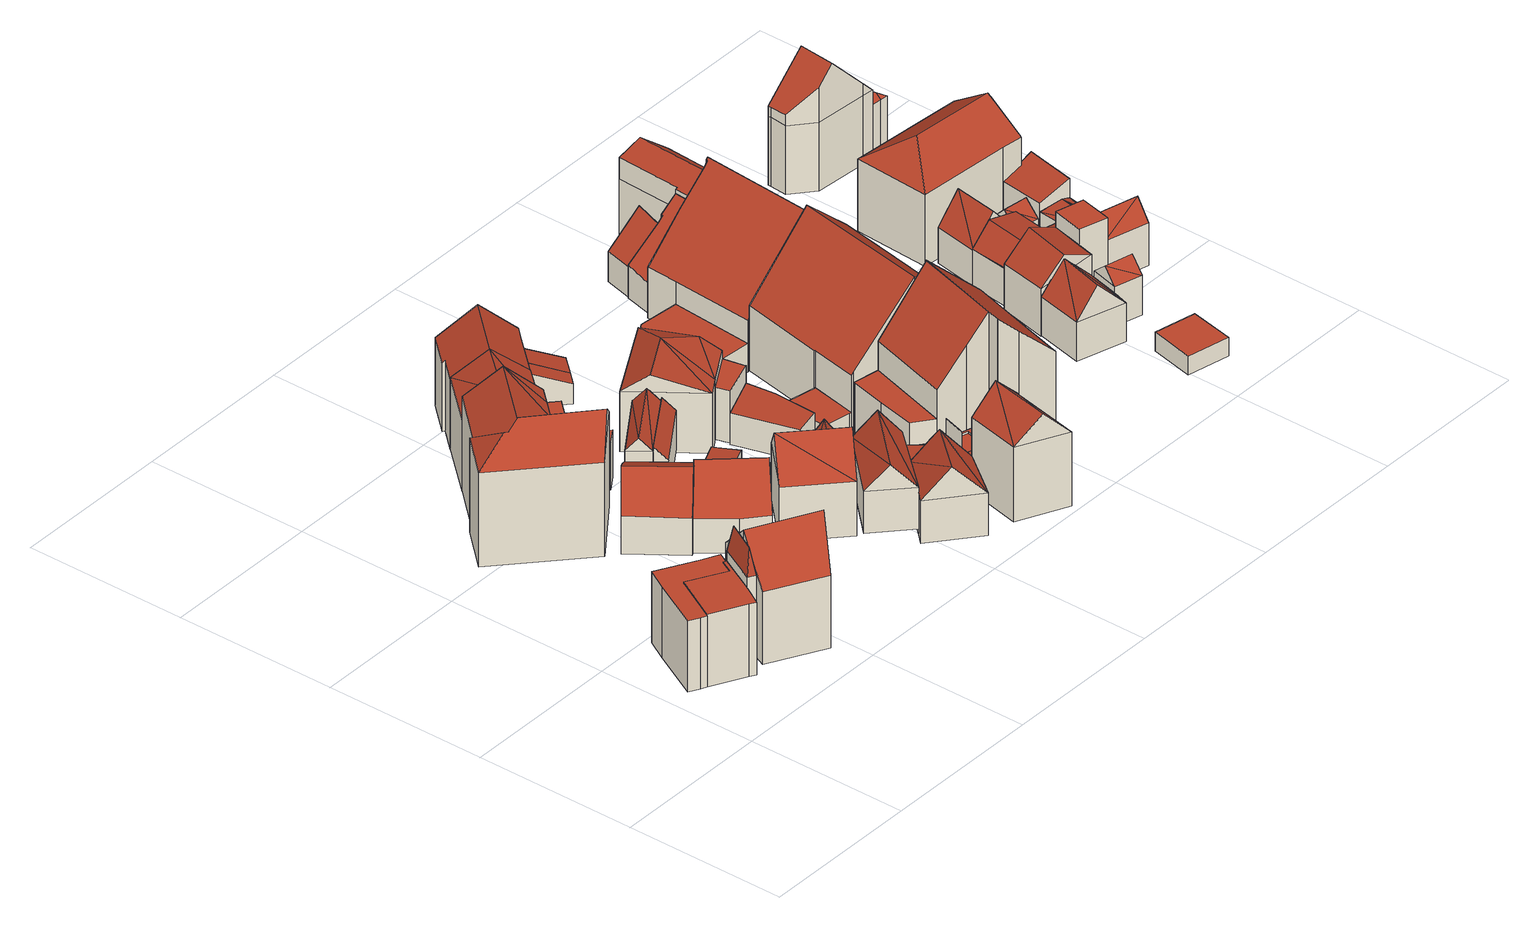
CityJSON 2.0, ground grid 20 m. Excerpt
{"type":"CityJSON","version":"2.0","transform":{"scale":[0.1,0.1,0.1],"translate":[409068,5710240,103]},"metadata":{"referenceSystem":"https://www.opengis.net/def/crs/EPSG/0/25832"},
"CityObjects":{
"building1":{"type":"Building","attributes":{"Gemeindeschluessel":"05978036","Geometrietyp2DReferenz":"3000","function":"31001_1100"},"children":["building1-1","building1-2"]},
"building1-1":{"type":"BuildingPart","attributes":{"roofType":"9999","measuredHeight":9},"parents":["building1"],"geometry":[{"type":"MultiSurface","lod":"2","boundaries":[[[0,1,2,3,4,5,6,7,8,9,10]],[[10,9,11,12]],[[9,8,13,11]],[[8,7,14,13]],[[7,6,15,14]],[[6,5,16,15]],[[1,0,17,18]],[[0,10,12,17]],[[19,16,5,4]],[[20,19,4,3]],[[21,20,3,2]],[[18,21,2,1]],[[12,11,13,14,15,16,19,20,21,18,17]]],"semantics":{"surfaces":[{"type":"RoofSurface"},{"type":"WallSurface"},{"type":"GroundSurface"}],"values":[0,1,1,1,1,1,1,1,1,1,1,1,2]}}]},
"building1-2":{"type":"BuildingPart","attributes":{"roofType":"9999","measuredHeight":9.13},"parents":["building1"],"geometry":[{"type":"MultiSurface","lod":"2","boundaries":[[[22,23,24,25,26,27,28,29]],[[29,28,30,31]],[[28,27,1,18,30]],[[2,1,27,26]],[[3,2,26,25]],[[4,3,25,24]],[[5,4,24,23]],[[23,22,32,16,5]],[[22,29,31,32]],[[2,21,18,1]],[[3,20,21,2]],[[4,19,20,3]],[[5,16,19,4]],[[31,30,18,21,20,19,16,32]]],"semantics":{"surfaces":[{"type":"RoofSurface"},{"type":"WallSurface"},{"type":"GroundSurface"}],"values":[0,1,1,1,1,1,1,1,1,1,1,1,1,2]}}]},
"building2":{"type":"Building","attributes":{"Gemeindeschluessel":"05978036","Geometrietyp2DReferenz":"3000","function":"31001_1000"},"children":["building2-1","building2-2"]},
"building2-1":{"type":"BuildingPart","attributes":{"roofType":"3100","measuredHeight":14.03},"parents":["building2"],"geometry":[{"type":"MultiSurface","lod":"2","boundaries":[[[33,34,35,36]],[[34,37,38,35]],[[37,39,40,38]],[[39,41,42,40]],[[41,43,44,42]],[[43,45,46,44]],[[45,47,48,46]],[[47,49,50,48]],[[49,51,52,50]],[[51,53,54,55,52]],[[56,57,58,59,60]],[[57,33,36,58]],[[61,53,51,49,47]],[[47,45,43,41,39,37,34,33,57,56,61]],[[36,35,38,40,42,44,46,48,50,52,55,62,59,58]],[[63,54,53,61]],[[62,55,54,63]],[[56,60,63,61]],[[62,63,60,59]]],"semantics":{"surfaces":[{"type":"WallSurface"},{"type":"RoofSurface"},{"type":"GroundSurface"},{"type":"ClosureSurface"}],"values":[0,0,0,0,0,0,0,0,0,0,0,0,1,1,2,0,3,0,3]}}]},
"building2-2":{"type":"BuildingPart","attributes":{"roofType":"5000","measuredHeight":13.64},"parents":["building2"],"geometry":[{"type":"MultiSurface","lod":"2","boundaries":[[[64,60,59,65]],[[54,66,67,55]],[[66,64,65,67]],[[68,69,54,63,60]],[[68,60,64]],[[69,68,64,66]],[[69,66,54]],[[65,59,62,55,67]],[[55,62,63,54]],[[62,59,60,63]]],"semantics":{"surfaces":[{"type":"WallSurface"},{"type":"RoofSurface"},{"type":"GroundSurface"},{"type":"ClosureSurface"}],"values":[0,0,0,1,1,1,1,2,3,3]}}]},
"building3":{"type":"Building","attributes":{"Gemeindeschluessel":"05978036","Geometrietyp2DReferenz":"3000","function":"31001_1000","roofType":"5000","measuredHeight":15.5},"geometry":[{"type":"MultiSurface","lod":"2","boundaries":[[[70,71,72,73]],[[71,74,75,72]],[[74,76,77,75]],[[76,78,79,77]],[[78,80,81,79]],[[80,82,83,81]],[[82,84,85,83]],[[84,86,87,85]],[[86,70,73,87]],[[88,89,90,82,80]],[[78,76,91]],[[80,78,91]],[[91,88,80]],[[91,74,71,92,89,88]],[[93,92,71,70]],[[93,70,86]],[[90,89,92,93,86,84]],[[82,90,84]],[[74,91,76]],[[73,72,75,77,79,81,83,85,87]]],"semantics":{"surfaces":[{"type":"WallSurface"},{"type":"RoofSurface"},{"type":"GroundSurface"}],"values":[0,0,0,0,0,0,0,0,0,1,1,1,1,1,1,1,1,0,0,2]}}]},
"building4":{"type":"Building","attributes":{"Gemeindeschluessel":"05978036","Geometrietyp2DReferenz":"3000","function":"31001_1100","roofType":"3100","measuredHeight":8.6},"geometry":[{"type":"MultiSurface","lod":"2","boundaries":[[[94,95,96,97]],[[95,98,99,96]],[[98,100,101,99]],[[100,102,103,101]],[[102,104,105,103]],[[104,106,107,105]],[[106,108,109,107]],[[108,110,111,109]],[[110,112,111]],[[112,113,114,111]],[[113,115,116,114]],[[115,117,118,116]],[[117,94,97,118]],[[113,112,110,108,106,104,102]],[[102,100,98,95,94,117,115,113]],[[97,96,99,101,103,105,107,109,111,114,116,118]]],"semantics":{"surfaces":[{"type":"WallSurface"},{"type":"RoofSurface"},{"type":"GroundSurface"}],"values":[0,0,0,0,0,0,0,0,0,0,0,0,0,1,1,2]}}]},
"building5":{"type":"Building","attributes":{"Gemeindeschluessel":"05978036","Geometrietyp2DReferenz":"3000","function":"31001_1000","roofType":"3100","measuredHeight":9.07},"geometry":[{"type":"MultiSurface","lod":"2","boundaries":[[[119,120,121,122]],[[120,123,124,121]],[[123,125,126,124]],[[125,127,128,126]],[[127,129,130,128]],[[129,131,132,130]],[[131,133,134,132]],[[133,135,136,134]],[[135,137,138,136]],[[137,139,140,138]],[[139,119,122,140]],[[135,133,131,129,127,125,123,120]],[[120,119,139,137,135]],[[122,121,124,126,128,130,132,134,136,138,140]]],"semantics":{"surfaces":[{"type":"WallSurface"},{"type":"RoofSurface"},{"type":"GroundSurface"}],"values":[0,0,0,0,0,0,0,0,0,0,0,1,1,2]}}]},
"building6":{"type":"Building","attributes":{"Gemeindeschluessel":"05978036","Geometrietyp2DReferenz":"3000","function":"31001_9998","roofType":"2100","measuredHeight":4.38},"geometry":[{"type":"MultiSurface","lod":"2","boundaries":[[[141,142,79,143]],[[142,144,77,79]],[[144,145,146,77]],[[145,141,143,146]],[[145,144,142,141]],[[143,79,77,146]]],"semantics":{"surfaces":[{"type":"WallSurface"},{"type":"RoofSurface"},{"type":"GroundSurface"}],"values":[0,0,0,0,1,2]}}]},
"building7":{"type":"Building","attributes":{"Gemeindeschluessel":"05978036","Geometrietyp2DReferenz":"3000","function":"31001_1000"},"children":["building7-1","building7-2"]},
"building7-1":{"type":"BuildingPart","attributes":{"roofType":"2100","measuredHeight":4.63},"parents":["building7"],"geometry":[{"type":"MultiSurface","lod":"2","boundaries":[[[147,148,149,150]],[[148,151,152,149]],[[151,153,154,152]],[[155,147,150,156]],[[155,153,151,148,147]],[[150,149,152,154,156]],[[155,156,154,153]]],"semantics":{"surfaces":[{"type":"WallSurface"},{"type":"RoofSurface"},{"type":"GroundSurface"},{"type":"ClosureSurface"}],"values":[0,0,0,0,1,2,3]}}]},
"building7-2":{"type":"BuildingPart","attributes":{"roofType":"3100","measuredHeight":12.23},"parents":["building7"],"geometry":[{"type":"MultiSurface","lod":"2","boundaries":[[[157,158,159,160]],[[158,161,156,159]],[[161,155,156]],[[162,163,164,154,153]],[[163,157,160,164]],[[165,166,157]],[[157,163,165]],[[162,161,158,166]],[[166,165,162]],[[157,166,158]],[[162,165,163]],[[160,159,156,154,164]],[[153,155,161,162]],[[153,154,156,155]]],"semantics":{"surfaces":[{"type":"WallSurface"},{"type":"RoofSurface"},{"type":"GroundSurface"},{"type":"ClosureSurface"}],"values":[0,0,0,0,0,1,1,1,1,0,0,2,0,3]}}]},
"building8":{"type":"Building","attributes":{"Gemeindeschluessel":"05978036","Geometrietyp2DReferenz":"3000","function":"31001_9998","roofType":"9999","measuredHeight":6},"geometry":[{"type":"MultiSurface","lod":"2","boundaries":[[[167,168,169,170,171]],[[171,170,146,143]],[[170,169,172,146]],[[169,168,173,172]],[[168,167,174,173]],[[167,171,143,174]],[[143,146,172,173,174]]],"semantics":{"surfaces":[{"type":"RoofSurface"},{"type":"WallSurface"},{"type":"GroundSurface"}],"values":[0,1,1,1,1,1,2]}}]},
"building9":{"type":"Building","attributes":{"Gemeindeschluessel":"05978036","Geometrietyp2DReferenz":"3000","function":"31001_1310","roofType":"2100","measuredHeight":2.6},"geometry":[{"type":"MultiSurface","lod":"2","boundaries":[[[175,176,177,178]],[[176,179,180,177]],[[179,181,182,180]],[[181,175,178,182]],[[181,179,176,175]],[[178,177,180,182]]],"semantics":{"surfaces":[{"type":"WallSurface"},{"type":"RoofSurface"},{"type":"GroundSurface"}],"values":[0,0,0,0,1,2]}}]},
"building10":{"type":"Building","attributes":{"Gemeindeschluessel":"05978036","Geometrietyp2DReferenz":"3000","function":"31001_1000","roofType":"3100","measuredHeight":11},"geometry":[{"type":"MultiSurface","lod":"2","boundaries":[[[183,184,185,186]],[[184,187,188,185]],[[187,189,190,188]],[[189,191,192,190]],[[191,193,194,192]],[[193,183,186,194]],[[193,195,187,184,183]],[[195,193,196]],[[196,189,195]],[[189,196,191]],[[187,195,189]],[[196,193,191]],[[186,185,188,190,192,194]]],"semantics":{"surfaces":[{"type":"WallSurface"},{"type":"RoofSurface"},{"type":"GroundSurface"}],"values":[0,0,0,0,0,0,1,1,1,1,0,0,2]}}]},
"building11":{"type":"Building","attributes":{"Gemeindeschluessel":"05978036","Geometrietyp2DReferenz":"3000","function":"31001_1100"},"children":["building11-1","building11-2"]},
"building11-1":{"type":"BuildingPart","attributes":{"roofType":"2100","measuredHeight":6.63},"parents":["building11"],"geometry":[{"type":"MultiSurface","lod":"2","boundaries":[[[197,198,199,97,96]],[[200,201,202,203,204]],[[201,197,96,202]],[[201,200,198,197]],[[96,97,203,202]],[[200,204,199,198]],[[204,203,97,199]]],"semantics":{"surfaces":[{"type":"WallSurface"},{"type":"RoofSurface"},{"type":"GroundSurface"},{"type":"ClosureSurface"}],"values":[0,0,0,1,2,0,3]}}]},
"building11-2":{"type":"BuildingPart","attributes":{"roofType":"3100","measuredHeight":7.65},"parents":["building11"],"geometry":[{"type":"MultiSurface","lod":"2","boundaries":[[[205,206,207,118]],[[206,204,203,207]],[[199,205,118,97]],[[204,206,208]],[[205,199,209]],[[206,209,208]],[[209,206,205]],[[208,199,204]],[[199,208,209]],[[118,207,203,97]],[[97,203,204,199]]],"semantics":{"surfaces":[{"type":"WallSurface"},{"type":"RoofSurface"},{"type":"GroundSurface"},{"type":"ClosureSurface"}],"values":[0,0,0,0,0,1,1,1,1,2,3]}}]},
"building12":{"type":"Building","attributes":{"Gemeindeschluessel":"05978036","Geometrietyp2DReferenz":"3000","function":"31001_1310","roofType":"2100","measuredHeight":2.41},"geometry":[{"type":"MultiSurface","lod":"2","boundaries":[[[210,211,212,213]],[[211,214,215,212]],[[214,216,217,215]],[[216,210,213,217]],[[216,214,211,210]],[[213,212,215,217]]],"semantics":{"surfaces":[{"type":"WallSurface"},{"type":"RoofSurface"},{"type":"GroundSurface"}],"values":[0,0,0,0,1,2]}}]},
"building13":{"type":"Building","attributes":{"Gemeindeschluessel":"05978036","Geometrietyp2DReferenz":"3000","function":"31001_1000","roofType":"3100","measuredHeight":12.31},"geometry":[{"type":"MultiSurface","lod":"2","boundaries":[[[218,219,220,221]],[[219,166,222,220]],[[166,223,224,222]],[[223,225,226,224]],[[225,227,228,226]],[[227,229,230,228]],[[229,231,232,230]],[[231,233,234,232]],[[233,235,236,234]],[[235,218,221,236]],[[231,229,227,225,223,166]],[[166,219,218,235,233,231]],[[221,220,222,224,226,228,230,232,234,236]]],"semantics":{"surfaces":[{"type":"WallSurface"},{"type":"RoofSurface"},{"type":"GroundSurface"}],"values":[0,0,0,0,0,0,0,0,0,0,1,1,2]}}]},
"building14":{"type":"Building","attributes":{"Gemeindeschluessel":"05978036","Geometrietyp2DReferenz":"3000","function":"31001_1000","roofType":"1000","measuredHeight":2.92},"geometry":[{"type":"MultiSurface","lod":"2","boundaries":[[[237,238,239,240]],[[238,241,242,239]],[[241,243,244,242]],[[243,237,240,244]],[[243,241,238,237]],[[240,239,242,244]]],"semantics":{"surfaces":[{"type":"WallSurface"},{"type":"RoofSurface"},{"type":"GroundSurface"}],"values":[0,0,0,0,1,2]}}]},
"building15":{"type":"Building","attributes":{"Gemeindeschluessel":"05978036","Geometrietyp2DReferenz":"3000","function":"31001_1000","roofType":"3100","measuredHeight":8.43},"geometry":[{"type":"MultiSurface","lod":"2","boundaries":[[[245,246,247,248]],[[246,249,250,247]],[[249,251,252,250]],[[251,245,248,252]],[[249,246,253]],[[245,251,254]],[[246,254,253]],[[254,246,245]],[[253,251,249]],[[251,253,254]],[[248,247,250,252]]],"semantics":{"surfaces":[{"type":"WallSurface"},{"type":"RoofSurface"},{"type":"GroundSurface"}],"values":[0,0,0,0,0,0,1,1,1,1,2]}}]},
"building16":{"type":"Building","attributes":{"Gemeindeschluessel":"05978036","Geometrietyp2DReferenz":"3000","function":"31001_1000","roofType":"5000","measuredHeight":9.21},"geometry":[{"type":"MultiSurface","lod":"2","boundaries":[[[255,256,257,258]],[[256,259,260,257]],[[259,261,262,260]],[[261,263,264,262]],[[263,265,266,264]],[[265,267,268,266]],[[267,255,258,268]],[[256,269,270,271]],[[269,256,255,267]],[[270,265,263,261]],[[265,270,269]],[[259,271,270,261]],[[256,271,259]],[[265,269,267]],[[258,257,260,262,264,266,268]]],"semantics":{"surfaces":[{"type":"WallSurface"},{"type":"RoofSurface"},{"type":"GroundSurface"}],"values":[0,0,0,0,0,0,0,1,1,1,1,0,0,0,2]}}]},
"building17":{"type":"Building","attributes":{"Gemeindeschluessel":"05978036","Geometrietyp2DReferenz":"3000","function":"31001_1310","roofType":"3100","measuredHeight":6.54},"geometry":[{"type":"MultiSurface","lod":"2","boundaries":[[[272,273,274,275]],[[273,276,277,274]],[[276,278,279,277]],[[278,272,275,279]],[[276,273,280]],[[272,278,281]],[[272,280,273]],[[280,272,281]],[[281,276,280]],[[276,281,278]],[[275,274,277,279]]],"semantics":{"surfaces":[{"type":"WallSurface"},{"type":"RoofSurface"},{"type":"GroundSurface"}],"values":[0,0,0,0,0,0,1,1,1,1,2]}}]},
"building18":{"type":"Building","attributes":{"Gemeindeschluessel":"05978036","Geometrietyp2DReferenz":"3000","function":"31001_1000","roofType":"2100","measuredHeight":5.1},"geometry":[{"type":"MultiSurface","lod":"2","boundaries":[[[282,283,284,285]],[[283,286,287,284]],[[286,288,289,287]],[[288,290,291,289]],[[290,282,285,291]],[[290,288,286,283,282]],[[285,284,287,289,291]]],"semantics":{"surfaces":[{"type":"WallSurface"},{"type":"RoofSurface"},{"type":"GroundSurface"}],"values":[0,0,0,0,0,1,2]}}]},
"building19":{"type":"Building","attributes":{"Gemeindeschluessel":"05978036","Geometrietyp2DReferenz":"3000","function":"31001_9998","roofType":"2100","measuredHeight":4.61},"geometry":[{"type":"MultiSurface","lod":"2","boundaries":[[[292,293,294,295]],[[293,296,297,294]],[[296,298,299,297]],[[298,292,295,299]],[[298,296,293,292]],[[295,294,297,299]]],"semantics":{"surfaces":[{"type":"WallSurface"},{"type":"RoofSurface"},{"type":"GroundSurface"}],"values":[0,0,0,0,1,2]}}]},
"building20":{"type":"Building","attributes":{"Gemeindeschluessel":"05978036","Geometrietyp2DReferenz":"3000","function":"31001_2000","roofType":"5000","measuredHeight":9.84},"geometry":[{"type":"MultiSurface","lod":"2","boundaries":[[[300,301,302,303]],[[301,304,305,302]],[[304,306,307,305]],[[306,308,309,307]],[[308,300,303,309]],[[310,301,311]],[[312,311,301,300]],[[310,306,304]],[[311,306,310]],[[311,308,306]],[[308,311,312]],[[304,301,310]],[[300,308,312]],[[303,302,305,307,309]]],"semantics":{"surfaces":[{"type":"WallSurface"},{"type":"RoofSurface"},{"type":"GroundSurface"}],"values":[0,0,0,0,0,1,1,1,1,1,1,0,0,2]}}]},
"building21":{"type":"Building","attributes":{"Gemeindeschluessel":"05978036","Geometrietyp2DReferenz":"3000","function":"31001_9998","roofType":"2100","measuredHeight":4.66},"geometry":[{"type":"MultiSurface","lod":"2","boundaries":[[[298,296,313,314]],[[296,315,316,313]],[[315,317,318,316]],[[317,298,314,318]],[[317,315,296,298]],[[314,313,316,318]]],"semantics":{"surfaces":[{"type":"WallSurface"},{"type":"RoofSurface"},{"type":"GroundSurface"}],"values":[0,0,0,0,1,2]}}]},
"building22":{"type":"Building","attributes":{"Gemeindeschluessel":"05978036","Geometrietyp2DReferenz":"3000","function":"31001_1310","roofType":"2100","measuredHeight":4.64},"geometry":[{"type":"MultiSurface","lod":"2","boundaries":[[[319,320,321,322]],[[320,323,324,321]],[[323,325,326,324]],[[325,327,328,326]],[[327,319,322,328]],[[327,325,323,320,319]],[[322,321,324,326,328]]],"semantics":{"surfaces":[{"type":"WallSurface"},{"type":"RoofSurface"},{"type":"GroundSurface"}],"values":[0,0,0,0,0,1,2]}}]},
"building23":{"type":"Building","attributes":{"Gemeindeschluessel":"05978036","Geometrietyp2DReferenz":"3000","function":"31001_2000","roofType":"1000","measuredHeight":6.6},"geometry":[{"type":"MultiSurface","lod":"2","boundaries":[[[329,330,305,307]],[[330,331,332,305]],[[331,333,334,332]],[[333,335,336,334]],[[335,329,307,336]],[[335,333,331,330,329]],[[307,305,332,334,336]]],"semantics":{"surfaces":[{"type":"WallSurface"},{"type":"RoofSurface"},{"type":"GroundSurface"}],"values":[0,0,0,0,0,1,2]}}]},
"building24":{"type":"Building","attributes":{"Gemeindeschluessel":"05978036","Geometrietyp2DReferenz":"3000","function":"31001_1100"},"children":["building24-1","building24-2"]},
"building24-1":{"type":"BuildingPart","attributes":{"roofType":"3100","measuredHeight":12.71},"parents":["building24"],"geometry":[{"type":"MultiSurface","lod":"2","boundaries":[[[337,338,339,340]],[[338,341,342,339]],[[341,343,344,345,342]],[[346,347,348,349,350]],[[347,337,340,348]],[[347,351,352,353]],[[347,353,337]],[[352,354,341,338]],[[338,353,352]],[[343,354,352,351,346]],[[341,354,343]],[[346,351,347]],[[337,353,338]],[[340,339,342,345,349,348]],[[350,344,343,346]],[[350,349,345,344]]],"semantics":{"surfaces":[{"type":"WallSurface"},{"type":"RoofSurface"},{"type":"GroundSurface"},{"type":"ClosureSurface"}],"values":[0,0,0,0,0,1,1,1,1,0,0,0,0,2,0,3]}}]},
"building24-2":{"type":"BuildingPart","attributes":{"roofType":"1000","measuredHeight":3.6},"parents":["building24"],"geometry":[{"type":"MultiSurface","lod":"2","boundaries":[[[355,350,349,356]],[[344,357,358,345]],[[357,359,360,358]],[[359,361,362,360]],[[361,363,364,362]],[[363,365,366,364]],[[365,367,368,366]],[[367,369,370,368]],[[369,371,372,370]],[[371,373,374,372]],[[373,375,376,374]],[[375,355,356,376]],[[375,373,371,369,367,365,363,361,359,357,344,350,355]],[[349,345,358,360,362,364,366,368,370,372,374,376,356]],[[345,349,350,344]]],"semantics":{"surfaces":[{"type":"WallSurface"},{"type":"RoofSurface"},{"type":"GroundSurface"},{"type":"ClosureSurface"}],"values":[0,0,0,0,0,0,0,0,0,0,0,0,1,2,3]}}]},
"building25":{"type":"Building","attributes":{"Gemeindeschluessel":"05978036","Geometrietyp2DReferenz":"3000","function":"51009_1610","roofType":"1000","measuredHeight":3.42},"geometry":[{"type":"MultiSurface","lod":"2","boundaries":[[[377,378,358,379]],[[378,380,345,358]],[[380,381,342,345]],[[381,377,379,342]],[[381,380,378,377]],[[379,358,345,342]]],"semantics":{"surfaces":[{"type":"WallSurface"},{"type":"RoofSurface"},{"type":"GroundSurface"}],"values":[0,0,0,0,1,2]}}]},
"building26":{"type":"Building","attributes":{"Gemeindeschluessel":"05978036","Geometrietyp2DReferenz":"3000","function":"51009_1610"},"children":["building26-1","building26-2"]},
"building26-1":{"type":"BuildingPart","attributes":{"roofType":"9999","measuredHeight":6.07},"parents":["building26"],"geometry":[{"type":"MultiSurface","lod":"2","boundaries":[[[382,383,384]],[[384,383,385,386,387,388]],[[389,385,383,382]],[[388,389,382,384]],[[389,390,386,385]],[[388,387,390,389]],[[387,386,390]]],"semantics":{"surfaces":[{"type":"RoofSurface"},{"type":"WallSurface"},{"type":"GroundSurface"}],"values":[0,1,1,1,1,1,2]}}]},
"building26-2":{"type":"BuildingPart","attributes":{"roofType":"1000","measuredHeight":3.2},"parents":["building26"],"geometry":[{"type":"MultiSurface","lod":"2","boundaries":[[[385,391,392,386]],[[391,393,394,392]],[[393,388,387,394]],[[393,391,385,389,388]],[[387,390,386,392,394]],[[390,387,388,389]],[[386,390,389,385]]],"semantics":{"surfaces":[{"type":"WallSurface"},{"type":"RoofSurface"},{"type":"GroundSurface"},{"type":"ClosureSurface"}],"values":[0,0,0,1,2,3,3]}}]},
"building27":{"type":"Building","attributes":{"Gemeindeschluessel":"05978036","Geometrietyp2DReferenz":"3000","function":"31001_1100"},"children":["building27-1","building27-2","building27-3"]},
"building27-1":{"type":"BuildingPart","attributes":{"roofType":"2100","measuredHeight":17.62},"parents":["building27"],"geometry":[{"type":"MultiSurface","lod":"2","boundaries":[[[395,396,397,398]],[[396,399,400,401,397]],[[402,403,404,405,406]],[[403,402,399,396,395]],[[398,397,401,405,404]],[[406,400,399,402]],[[406,405,401,400]],[[395,398,404,403]]],"semantics":{"surfaces":[{"type":"WallSurface"},{"type":"RoofSurface"},{"type":"GroundSurface"},{"type":"ClosureSurface"}],"values":[0,0,0,1,2,0,3,3]}}]},
"building27-2":{"type":"BuildingPart","attributes":{"roofType":"2100","measuredHeight":17.65},"parents":["building27"],"geometry":[{"type":"MultiSurface","lod":"2","boundaries":[[[407,408,409,410]],[[408,411,412,409]],[[411,413,414,412]],[[413,415,416,414]],[[415,395,398,416]],[[417,418,419,404,403]],[[418,420,421,419]],[[420,407,410,421]],[[420,418,417,395,415,413,411,408,407]],[[410,409,412,414,416,398,404,419,421]],[[403,395,417]],[[403,404,398,395]]],"semantics":{"surfaces":[{"type":"WallSurface"},{"type":"RoofSurface"},{"type":"GroundSurface"},{"type":"ClosureSurface"}],"values":[0,0,0,0,0,0,0,0,1,2,0,3]}}]},
"building27-3":{"type":"BuildingPart","attributes":{"roofType":"1000","measuredHeight":6.72},"parents":["building27"],"geometry":[{"type":"MultiSurface","lod":"2","boundaries":[[[422,423,424,425]],[[423,426,427,424]],[[426,428,429,427]],[[428,406,405,429]],[[400,422,425,401]],[[400,406,428,426,423,422]],[[425,424,427,429,405,401]],[[401,405,406,400]]],"semantics":{"surfaces":[{"type":"WallSurface"},{"type":"RoofSurface"},{"type":"GroundSurface"},{"type":"ClosureSurface"}],"values":[0,0,0,0,0,1,2,3]}}]},
"building28":{"type":"Building","attributes":{"Gemeindeschluessel":"05978036","Geometrietyp2DReferenz":"3000","function":"31001_2000"},"children":["building28-1","building28-2","building28-3"]},
"building28-1":{"type":"BuildingPart","attributes":{"roofType":"1000","measuredHeight":3.46},"parents":["building28"],"geometry":[{"type":"MultiSurface","lod":"2","boundaries":[[[430,431,432,433]],[[431,434,435,432]],[[436,437,438,439]],[[437,440,441,438]],[[440,430,433,441]],[[440,437,436,434,431,430]],[[433,432,435,439,438,441]],[[439,435,434,436]]],"semantics":{"surfaces":[{"type":"WallSurface"},{"type":"RoofSurface"},{"type":"GroundSurface"},{"type":"ClosureSurface"}],"values":[0,0,0,0,0,1,2,3]}}]},
"building28-2":{"type":"BuildingPart","attributes":{"roofType":"3100","measuredHeight":16.63},"parents":["building28"],"geometry":[{"type":"MultiSurface","lod":"2","boundaries":[[[442,443,432,435,434]],[[443,444,445,432]],[[444,446,447,445]],[[446,448,449,447]],[[448,450,451,449]],[[450,452,453,454,451]],[[455,456,457,458,459]],[[456,460,461,457]],[[460,462,436,439,461]],[[456,455,452,450,448,446]],[[446,444,443,442,462,460,456]],[[435,432,445,447,449,451,454,458,457,461,439]],[[455,459,453,452]],[[459,458,454,453]],[[434,436,462,442]],[[434,435,439,436]]],"semantics":{"surfaces":[{"type":"WallSurface"},{"type":"RoofSurface"},{"type":"GroundSurface"},{"type":"ClosureSurface"}],"values":[0,0,0,0,0,0,0,0,0,1,1,2,0,3,0,3]}}]},
"building28-3":{"type":"BuildingPart","attributes":{"roofType":"2100","measuredHeight":7.18},"parents":["building28"],"geometry":[{"type":"MultiSurface","lod":"2","boundaries":[[[453,463,464,454]],[[463,465,466,464]],[[465,467,468,466]],[[467,469,470,468]],[[469,459,458,470]],[[469,467,465,463,453,459]],[[458,454,464,466,468,470]],[[454,458,459,453]]],"semantics":{"surfaces":[{"type":"WallSurface"},{"type":"RoofSurface"},{"type":"GroundSurface"},{"type":"ClosureSurface"}],"values":[0,0,0,0,0,1,2,3]}}]},
"building29":{"type":"Building","attributes":{"Gemeindeschluessel":"05978036","Geometrietyp2DReferenz":"3000","function":"31001_1100"},"children":["building29-1","building29-2"]},
"building29-1":{"type":"BuildingPart","attributes":{"roofType":"3100","measuredHeight":15.66},"parents":["building29"],"geometry":[{"type":"MultiSurface","lod":"2","boundaries":[[[471,472,473,474,475]],[[472,476,477,473]],[[476,478,479,477]],[[478,480,481,479]],[[480,482,483,481]],[[482,484,485,483]],[[484,486,487,485]],[[486,488,489,487]],[[488,490,491,489]],[[490,492,493,491]],[[492,494,495,493]],[[494,496,497,495]],[[496,498,499,497]],[[498,500,501,502,499]],[[496,494,492,490,488,486,484]],[[484,482,480,478,476,472,471,500,498,496]],[[474,473,477,479,481,483,485,487,489,491,493,495,497,499,502]],[[471,475,501,500]],[[475,474,502,501]]],"semantics":{"surfaces":[{"type":"WallSurface"},{"type":"RoofSurface"},{"type":"GroundSurface"},{"type":"ClosureSurface"}],"values":[0,0,0,0,0,0,0,0,0,0,0,0,0,0,1,1,2,0,3]}}]},
"building29-2":{"type":"BuildingPart","attributes":{"roofType":"1000","measuredHeight":3.66},"parents":["building29"],"geometry":[{"type":"MultiSurface","lod":"2","boundaries":[[[503,504,505,506]],[[504,507,508,505]],[[507,509,510,508]],[[509,475,474,510]],[[501,503,506,502]],[[501,475,509,507,504,503]],[[506,505,508,510,474,502]],[[502,474,475,501]]],"semantics":{"surfaces":[{"type":"WallSurface"},{"type":"RoofSurface"},{"type":"GroundSurface"},{"type":"ClosureSurface"}],"values":[0,0,0,0,0,1,2,3]}}]},
"building30":{"type":"Building","attributes":{"Gemeindeschluessel":"05978036","Geometrietyp2DReferenz":"3000","function":"31001_1100","roofType":"2100","measuredHeight":9.37},"geometry":[{"type":"MultiSurface","lod":"2","boundaries":[[[511,512,513,514]],[[512,515,516,513]],[[515,517,518,516]],[[517,519,520,518]],[[519,521,522,520]],[[521,523,524,522]],[[523,511,514,524]],[[523,521,519,517,515,512,511]],[[514,513,516,518,520,522,524]]],"semantics":{"surfaces":[{"type":"WallSurface"},{"type":"RoofSurface"},{"type":"GroundSurface"}],"values":[0,0,0,0,0,0,0,1,2]}}]},
"building31":{"type":"Building","attributes":{"Gemeindeschluessel":"05978036","Geometrietyp2DReferenz":"3000","function":"31001_2000","roofType":"2100","measuredHeight":7.25},"geometry":[{"type":"MultiSurface","lod":"2","boundaries":[[[525,526,527,528]],[[526,529,530,527]],[[529,531,532,530]],[[531,525,528,532]],[[531,529,526,525]],[[528,527,530,532]]],"semantics":{"surfaces":[{"type":"WallSurface"},{"type":"RoofSurface"},{"type":"GroundSurface"}],"values":[0,0,0,0,1,2]}}]},
"building32":{"type":"Building","attributes":{"Gemeindeschluessel":"05978036","Geometrietyp2DReferenz":"3000","function":"51009_1610","roofType":"2100","measuredHeight":9.91},"geometry":[{"type":"MultiSurface","lod":"2","boundaries":[[[533,492,534,535]],[[492,536,537,534]],[[536,538,539,537]],[[538,540,541,539]],[[540,533,535,541]],[[540,538,536,492,533]],[[535,534,537,539,541]]],"semantics":{"surfaces":[{"type":"WallSurface"},{"type":"RoofSurface"},{"type":"GroundSurface"}],"values":[0,0,0,0,0,1,2]}}]},
"building33":{"type":"Building","attributes":{"Gemeindeschluessel":"05978036","Geometrietyp2DReferenz":"3000","function":"31001_1000","roofType":"5000","measuredHeight":8.55},"geometry":[{"type":"MultiSurface","lod":"2","boundaries":[[[542,543,544,545]],[[543,546,547,544]],[[546,548,549,547]],[[548,550,551,549]],[[550,542,545,551]],[[543,548,546]],[[552,548,543]],[[548,552,553]],[[550,552,542]],[[552,550,553]],[[543,542,552]],[[550,548,553]],[[545,544,547,549,551]]],"semantics":{"surfaces":[{"type":"WallSurface"},{"type":"RoofSurface"},{"type":"GroundSurface"}],"values":[0,0,0,0,0,1,1,1,1,1,0,0,2]}}]},
"building34":{"type":"Building","attributes":{"Gemeindeschluessel":"05978036","Geometrietyp2DReferenz":"3000","function":"31001_1100","roofType":"5000","measuredHeight":11.39},"geometry":[{"type":"MultiSurface","lod":"2","boundaries":[[[554,555,556,557]],[[555,558,559,556]],[[558,560,561,559]],[[560,562,563,561]],[[562,564,565,563]],[[564,566,567,565]],[[566,568,569,567]],[[568,570,571,569]],[[570,572,573,571]],[[572,554,557,573]],[[574,575,576,577,578,579,580,581]],[[582,583,584,574,581,566]],[[558,575,574,584,560]],[[560,584,583,562]],[[562,583,582,564]],[[564,582,566]],[[568,580,579,570]],[[566,581,580,568]],[[570,579,578,572]],[[572,578,577,554]],[[554,577,576,555]],[[555,576,575,558]],[[557,556,559,561,563,565,567,569,571,573]]],"semantics":{"surfaces":[{"type":"WallSurface"},{"type":"RoofSurface"},{"type":"GroundSurface"}],"values":[0,0,0,0,0,0,0,0,0,0,1,1,0,0,0,0,0,0,0,0,0,0,2]}}]},
"building35":{"type":"Building","attributes":{"Gemeindeschluessel":"05978036","Geometrietyp2DReferenz":"3000","function":"31001_2460","roofType":"1000","measuredHeight":2.33},"geometry":[{"type":"MultiSurface","lod":"2","boundaries":[[[585,586,587,588]],[[586,589,590,587]],[[589,591,592,590]],[[591,585,588,592]],[[591,589,586,585]],[[588,587,590,592]]],"semantics":{"surfaces":[{"type":"WallSurface"},{"type":"RoofSurface"},{"type":"GroundSurface"}],"values":[0,0,0,0,1,2]}}]},
"building36":{"type":"Building","attributes":{"Gemeindeschluessel":"05978036","Geometrietyp2DReferenz":"3000","function":"31001_1000","roofType":"5000","measuredHeight":9.12},"geometry":[{"type":"MultiSurface","lod":"2","boundaries":[[[593,594,595,596]],[[594,597,598,595]],[[597,599,600,598]],[[599,601,602,600]],[[601,593,596,602]],[[603,604,594,593]],[[599,597,604,603,601]],[[597,594,604]],[[593,601,603]],[[596,595,598,600,602]]],"semantics":{"surfaces":[{"type":"WallSurface"},{"type":"RoofSurface"},{"type":"GroundSurface"}],"values":[0,0,0,0,0,1,1,0,0,2]}}]},
"building37":{"type":"Building","attributes":{"Gemeindeschluessel":"05978036","Geometrietyp2DReferenz":"3000","function":"31001_1000","roofType":"5000","measuredHeight":6.69},"geometry":[{"type":"MultiSurface","lod":"2","boundaries":[[[605,606,607,608]],[[606,609,610,607]],[[609,611,612,610]],[[611,613,614,612]],[[613,605,608,614]],[[609,615,611]],[[606,615,609]],[[615,606,616]],[[616,613,615]],[[613,616,605]],[[613,611,615]],[[606,605,616]],[[608,607,610,612,614]]],"semantics":{"surfaces":[{"type":"WallSurface"},{"type":"RoofSurface"},{"type":"GroundSurface"}],"values":[0,0,0,0,0,1,1,1,1,1,0,0,2]}}]},
"building38":{"type":"Building","attributes":{"Gemeindeschluessel":"05978036","Geometrietyp2DReferenz":"3000","function":"31001_1000","roofType":"5000","measuredHeight":7.4},"geometry":[{"type":"MultiSurface","lod":"2","boundaries":[[[617,618,619,620]],[[618,621,622,619]],[[621,623,624,622]],[[623,625,626,624]],[[625,627,628,626]],[[627,617,620,628]],[[629,630,631,632,633]],[[634,623,635,629,633]],[[621,635,623]],[[618,630,629,635,621]],[[625,634,633,632,627]],[[623,634,625]],[[627,632,631,617]],[[617,631,630,618]],[[620,619,622,624,626,628]]],"semantics":{"surfaces":[{"type":"WallSurface"},{"type":"RoofSurface"},{"type":"GroundSurface"}],"values":[0,0,0,0,0,0,1,1,0,0,0,0,0,0,2]}}]},
"building39":{"type":"Building","attributes":{"Gemeindeschluessel":"05978036","Geometrietyp2DReferenz":"3000","function":"31001_1000","roofType":"9999","measuredHeight":9},"geometry":[{"type":"MultiSurface","lod":"2","boundaries":[[[636,637,638,639,640]],[[640,639,641,642]],[[639,638,643,641]],[[638,637,644,643]],[[637,636,645,644]],[[636,640,642,645]],[[642,641,643,644,645]]],"semantics":{"surfaces":[{"type":"RoofSurface"},{"type":"WallSurface"},{"type":"GroundSurface"}],"values":[0,1,1,1,1,1,2]}}]},
"building40":{"type":"Building","attributes":{"Gemeindeschluessel":"05978036","Geometrietyp2DReferenz":"3000","function":"31001_1000","roofType":"5000","measuredHeight":8.22},"geometry":[{"type":"MultiSurface","lod":"2","boundaries":[[[646,647,648,649]],[[647,650,651,648]],[[650,652,653,651]],[[652,654,655,653]],[[654,646,649,655]],[[656,646,654]],[[654,657,656]],[[647,656,657]],[[647,657,652,650]],[[646,656,647]],[[657,654,652]],[[649,648,651,653,655]]],"semantics":{"surfaces":[{"type":"WallSurface"},{"type":"RoofSurface"},{"type":"GroundSurface"}],"values":[0,0,0,0,0,1,1,1,1,0,0,2]}}]},
"building41":{"type":"Building","attributes":{"Gemeindeschluessel":"05978036","Geometrietyp2DReferenz":"3000","function":"31001_1000","roofType":"5000","measuredHeight":4.97},"geometry":[{"type":"MultiSurface","lod":"2","boundaries":[[[618,617,658,659]],[[617,660,661,658]],[[660,662,663,661]],[[662,664,665,663]],[[664,666,667,665]],[[666,618,659,667]],[[668,666,662]],[[669,666,668]],[[666,669,618]],[[662,666,664]],[[617,668,660]],[[668,617,669]],[[662,660,668]],[[617,618,669]],[[659,658,661,663,665,667]]],"semantics":{"surfaces":[{"type":"WallSurface"},{"type":"RoofSurface"},{"type":"GroundSurface"}],"values":[0,0,0,0,0,0,1,1,1,1,1,1,0,0,2]}}]},
"building42":{"type":"Building","attributes":{"Gemeindeschluessel":"05978036","Geometrietyp2DReferenz":"3000","function":"31001_1000","roofType":"3100","measuredHeight":7.77},"geometry":[{"type":"MultiSurface","lod":"2","boundaries":[[[670,671,672,673]],[[671,674,675,672]],[[674,676,677,675]],[[676,670,673,677]],[[674,671,678]],[[670,676,679]],[[671,679,678]],[[679,671,670]],[[676,678,679]],[[678,676,674]],[[673,672,675,677]]],"semantics":{"surfaces":[{"type":"WallSurface"},{"type":"RoofSurface"},{"type":"GroundSurface"}],"values":[0,0,0,0,0,0,1,1,1,1,2]}}]},
"building43":{"type":"Building","attributes":{"Gemeindeschluessel":"05978036","Geometrietyp2DReferenz":"3000","function":"31001_1000","roofType":"3100","measuredHeight":5.93},"geometry":[{"type":"MultiSurface","lod":"2","boundaries":[[[680,681,682,683]],[[681,684,685,682]],[[684,686,687,685]],[[686,680,683,687]],[[684,681,688]],[[680,686,689]],[[680,688,681]],[[688,680,689]],[[689,684,688]],[[684,689,686]],[[683,682,685,687]]],"semantics":{"surfaces":[{"type":"WallSurface"},{"type":"RoofSurface"},{"type":"GroundSurface"}],"values":[0,0,0,0,0,0,1,1,1,1,2]}}]},
"building44":{"type":"Building","attributes":{"Gemeindeschluessel":"05978036","Geometrietyp2DReferenz":"3000","function":"31001_1100","roofType":"5000","measuredHeight":12.43},"geometry":[{"type":"MultiSurface","lod":"2","boundaries":[[[690,691,692,693]],[[691,694,695,692]],[[694,696,697,695]],[[696,698,699,697]],[[698,700,701,699]],[[700,702,703,701]],[[702,704,705,703]],[[704,690,693,705]],[[700,698,696,706]],[[696,694,706]],[[694,691,690,704,702,700,706]],[[693,692,695,697,699,701,703,705]]],"semantics":{"surfaces":[{"type":"WallSurface"},{"type":"RoofSurface"},{"type":"GroundSurface"}],"values":[0,0,0,0,0,0,0,0,1,1,1,2]}}]},
"building45":{"type":"Building","attributes":{"Gemeindeschluessel":"05978036","Geometrietyp2DReferenz":"3000","function":"31001_1100","roofType":"5000","measuredHeight":3.36},"geometry":[{"type":"MultiSurface","lod":"2","boundaries":[[[707,708,709,710]],[[708,711,712,709]],[[711,713,714,712]],[[713,715,716,714]],[[715,717,718,716]],[[717,707,710,718]],[[708,713,711]],[[719,713,708]],[[719,715,713]],[[715,719,720]],[[707,720,719]],[[720,707,717]],[[708,707,719]],[[717,715,720]],[[710,709,712,714,716,718]]],"semantics":{"surfaces":[{"type":"WallSurface"},{"type":"RoofSurface"},{"type":"GroundSurface"}],"values":[0,0,0,0,0,0,1,1,1,1,1,1,0,0,2]}}]},
"building46":{"type":"Building","attributes":{"Gemeindeschluessel":"05978036","Geometrietyp2DReferenz":"3000","function":"31001_1100","roofType":"2100","measuredHeight":6.06},"geometry":[{"type":"MultiSurface","lod":"2","boundaries":[[[721,722,723,724]],[[722,725,726,723]],[[725,727,728,726]],[[727,729,730,728]],[[729,731,732,730]],[[731,733,734,732]],[[733,721,724,734]],[[733,731,729,727,725,722,721]],[[724,723,726,728,730,732,734]]],"semantics":{"surfaces":[{"type":"WallSurface"},{"type":"RoofSurface"},{"type":"GroundSurface"}],"values":[0,0,0,0,0,0,0,1,2]}}]},
"building47":{"type":"Building","attributes":{"Gemeindeschluessel":"05978036","Geometrietyp2DReferenz":"3000","function":"31001_1100"},"children":["building47-1","building47-2"]},
"building47-1":{"type":"BuildingPart","attributes":{"roofType":"5000","measuredHeight":15.19},"parents":["building47"],"geometry":[{"type":"MultiSurface","lod":"2","boundaries":[[[735,736,737,738]],[[736,739,740,737]],[[739,741,742,740]],[[741,743,744,742]],[[743,745,746,744]],[[745,747,748,749,746]],[[750,735,738,751,752]],[[750,753,754,755,756,757]],[[755,758,759,760,761,756]],[[735,757,756,761,736]],[[736,761,760,739]],[[739,760,759,741]],[[741,759,758,743]],[[743,758,755,754,745]],[[750,757,735]],[[745,754,753,747]],[[747,753,750]],[[738,737,740,742,744,746,749,751]],[[752,748,747,750]],[[752,751,749,748]]],"semantics":{"surfaces":[{"type":"WallSurface"},{"type":"RoofSurface"},{"type":"GroundSurface"},{"type":"ClosureSurface"}],"values":[0,0,0,0,0,0,0,1,1,0,0,0,0,0,0,0,0,2,0,3]}}]},
"building47-2":{"type":"BuildingPart","attributes":{"roofType":"5000","measuredHeight":7.54},"parents":["building47"],"geometry":[{"type":"MultiSurface","lod":"2","boundaries":[[[762,763,764,765]],[[763,752,751,764]],[[748,766,767,749]],[[766,762,765,767]],[[768,766,748]],[[769,768,748,752]],[[770,769,752,763]],[[770,763,762]],[[768,769,770,762,766]],[[765,764,751,749,767]],[[749,751,752,748]]],"semantics":{"surfaces":[{"type":"WallSurface"},{"type":"RoofSurface"},{"type":"GroundSurface"},{"type":"ClosureSurface"}],"values":[0,0,0,0,1,1,1,1,1,2,3]}}]}
},
"vertices":[
[22,85,108],[29,82,108],[59,138,108],[105,113,108],[113,129,108],[116,127,108],[124,141,108],[103,151,108],[55,177,108],[40,151,108],[9,92,108],[40,151,18],[9,92,18],[55,177,18],[103,151,18],[124,141,18],[116,127,18],[22,85,18],[29,82,18],[113,129,18],[105,113,18],[59,138,18],
[92,80,110],[116,127,110],[113,129,110],[105,113,110],[59,138,110],[29,82,110],[71,60,110],[78,56,110],[71,60,18],[78,56,18],[92,80,18],
[143,145,112],[198,115,112],[198,115,20],[143,145,20],[217,136,86],[217,136,20],[240,114,95],[240,114,20],[224,87,126],[224,87,20],[221,88,125],[221,88,20],[221,89,125],[221,89,20],[196,62,160],[196,62,20],[162,25,112],[162,25,20],[94,61,112],[94,61,20],[101,75,128],[101,75,123],[101,75,20],[126,122,140],[139,147,112],[139,147,20],[126,122,20],[126,122,123],[116,104,160],[116,104,20],[116,104,123],
[116,127,123],[116,127,20],[92,80,123],[92,80,20],[119,120,156],[99,83,156],
[95,453,133],[98,451,133],[98,451,14],[95,453,14],[148,506,133],[148,506,14],[211,449,133],[211,449,14],[196,432,133],[196,432,14],[177,411,133],[177,411,14],[223,370,133],[223,370,14],[149,316,133],[149,316,14],[52,406,133],[52,406,14],[117,407,167],[117,406,168],[186,343,169],[180,477,167],[100,405,159],[97,408,159],
[259,341,63],[269,328,63],[269,328,16],[259,341,16],[285,307,63],[285,307,16],[248,277,92],[248,277,16],[235,267,102],[235,267,16],[207,246,65],[207,246,16],[206,246,65],[206,246,16],[205,245,63],[205,245,16],[161,304,64],[161,304,16],[161,304,65],[189,327,102],[189,327,16],[214,346,83],[214,346,16],[241,364,63],[241,364,16],
[207,246,61],[240,271,107],[240,271,17],[207,246,17],[248,277,96],[248,277,17],[250,275,96],[250,275,17],[251,273,96],[251,273,17],[275,293,62],[275,293,17],[295,270,62],[295,270,17],[321,241,62],[321,241,17],[292,213,107],[292,213,17],[263,185,62],[263,185,17],[239,209,60],[239,209,17],
[235,397,41],[196,432,58],[235,397,14],[211,449,58],[250,414,41],[250,414,14],
[277,424,38],[256,409,39],[256,409,13],[277,424,13],[250,414,42],[250,414,13],[211,449,59],[211,449,13],[228,468,59],[228,468,13],
[200,564,103],[263,508,103],[263,508,13],[200,564,13],[228,468,103],[211,449,103],[148,506,103],[148,506,13],[180,477,135],[231,536,135],
[246,387,74],[265,400,74],[256,409,74],[250,414,74],[235,397,74],[256,409,14],[265,400,14],[246,387,14],
[275,293,46],[287,302,43],[287,302,20],[275,293,20],[306,280,43],[306,280,20],[295,270,46],[295,270,20],
[367,217,87],[393,192,87],[393,192,18],[367,217,18],[394,192,87],[394,192,18],[338,133,87],[338,133,18],[279,189,87],[279,189,18],[336,246,87],[336,246,18],[366,162,128],[307,218,128],
[269,328,65],[259,341,82],[259,341,76],[335,391,81],[344,379,65],[344,379,16],[335,391,16],[335,391,76],
[241,364,76],[317,416,76],[317,416,16],[326,404,92],[250,353,92],
[314,283,44],[301,312,42],[301,312,20],[314,283,20],[341,330,42],[341,330,20],[354,300,44],[354,300,20],
[279,526,101],[263,508,101],[263,508,12],[279,526,12],[231,536,12],[200,564,101],[200,564,12],[223,589,101],[223,589,12],[220,591,98],[220,591,12],[252,626,98],[252,626,12],[285,596,135],[285,596,12],[316,567,101],[316,567,12],[302,552,101],[302,552,12],
[263,508,43],[279,526,43],[279,526,14],[263,508,14],[306,502,43],[306,502,14],[288,482,43],[288,482,14],
[347,131,70],[416,203,70],[416,203,17],[347,131,17],[456,168,70],[456,168,17],[389,92,70],[389,92,17],[436,185,101],[368,112,101],
[389,92,64],[425,133,64],[425,133,10],[389,92,10],[442,118,64],[442,118,10],[474,90,64],[474,90,10],[440,44,64],[440,44,10],[433,35,64],[433,35,10],[378,80,64],[378,80,10],[404,59,102],[448,112,102],[442,118,92],
[367,217,61],[392,243,61],[392,243,20],[367,217,20],[418,218,61],[418,218,20],[393,192,61],[393,192,20],[405,231,86],[380,205,86],
[425,133,66],[445,155,66],[445,155,15],[425,133,15],[448,151,65],[448,151,15],[468,136,61],[468,136,15],[442,118,62],[442,118,15],
[342,515,39],[302,552,60],[302,552,14],[342,515,14],[316,567,60],[316,567,14],[356,530,39],[356,530,14],
[309,426,87],[411,484,87],[411,484,11],[309,426,11],[433,390,87],[433,390,11],[388,363,87],[388,363,11],[367,349,87],[367,349,11],[427,416,97],[386,434,109],[328,401,109],
[316,567,13],[356,530,13],[333,587,60],[333,587,13],[374,551,39],[374,551,13],
[415,271,49],[393,347,49],[393,347,9],[415,271,9],[439,363,55],[439,363,9],[444,328,54],[444,328,9],[444,275,53],[444,275,9],
[388,363,77],[433,390,77],[438,366,77],[438,366,11],[439,363,77],[439,363,11],[393,347,77],[393,347,11],
[529,1,104],[469,30,104],[469,30,10],[529,1,10],[484,98,104],[484,98,10],[511,92,104],[511,92,46],[511,92,10],[544,85,104],[546,85,104],[546,85,10],[544,85,10],[544,85,46],[544,85,107],[515,91,137],[499,15,137],[511,92,133],
[551,117,46],[551,117,10],[518,109,46],[518,109,10],[526,137,46],[526,137,10],[500,145,46],[500,145,10],[493,123,46],[493,123,10],[454,153,46],[454,153,10],[467,168,46],[467,168,10],[491,150,46],[491,150,10],[527,140,46],[527,140,10],[554,132,46],[554,132,10],[550,117,46],[550,117,10],
[491,117,45],[518,109,45],[491,117,10],[511,92,45],[484,98,45],
[493,123,73],[500,145,73],[491,117,73],[500,145,44],[500,145,12],[491,117,12],[491,117,44],[493,123,44],[493,123,12],
[526,137,44],[526,137,12],[518,109,44],[518,109,12],
[554,132,184],[527,140,153],[527,140,8],[554,132,8],[491,150,112],[491,150,75],[491,150,8],[521,253,112],[585,241,184],[585,241,8],[521,253,8],[521,253,75],
[645,179,112],[622,98,112],[622,98,8],[645,179,8],[577,110,157],[577,110,8],[551,117,183],[551,117,8],[550,117,184],[550,117,8],[585,241,185],[650,229,121],[650,229,8],[659,228,112],[659,228,8],
[467,168,75],[477,213,75],[477,213,8],[467,168,8],[487,256,75],[487,256,8],[488,259,75],[488,259,8],
[453,325,38],[495,317,38],[495,317,4],[453,325,4],[496,317,38],[496,317,4],[485,259,38],[483,260,38],[483,260,4],[485,259,4],[449,266,38],[449,266,4],
[496,317,85],[495,317,85],[515,420,86],[515,420,4],[601,413,170],[601,413,4],[660,408,115],[660,408,4],[657,393,115],[657,393,4],[655,381,115],[655,381,76],[655,381,4],[628,233,114],[570,244,170],[570,244,4],[628,233,4],[628,233,76],[488,259,88],[488,259,4],[485,259,85],
[666,379,65],[666,379,4],[655,320,65],[655,320,4],[666,318,55],[666,318,4],[650,229,55],[650,229,4],
[521,523,68],[523,562,68],[523,562,3],[521,523,3],[521,523,39],[573,559,117],[573,559,3],[607,555,151],[607,555,3],[612,555,157],[612,555,3],[613,557,157],[613,557,3],[615,557,159],[615,557,3],[685,553,88],[685,553,3],[683,533,88],[683,533,3],[674,525,97],[674,525,3],[669,525,102],[669,525,3],[660,408,102],[660,408,3],[604,413,159],[604,413,3],[515,420,71],[515,420,3],[513,420,68],[513,420,39],[513,420,3],
[424,427,39],[411,484,39],[411,484,3],[424,427,3],[410,491,39],[410,491,3],[470,528,39],[470,528,3],
[527,564,43],[535,598,48],[535,598,6],[527,564,6],[579,594,79],[579,594,6],[587,594,84],[587,594,6],[587,596,84],[587,596,6],[609,595,99],[609,595,6],[607,562,99],[607,562,6],
[544,632,45],[590,628,80],[590,628,7],[544,632,7],[579,594,78],[579,594,7],[535,598,45],[535,598,7],
[661,421,101],[669,525,2],[661,421,2],[674,525,98],[674,525,2],[683,533,90],[683,533,2],[675,431,90],[675,431,2],
[750,221,57],[813,205,57],[813,205,8],[750,221,8],[803,166,57],[803,166,8],[797,146,57],[797,146,8],[737,163,57],[737,163,8],[778,214,94],[763,156,94],
[609,595,78],[612,595,78],[612,595,1],[609,595,1],[616,676,78],[616,676,1],[689,670,78],[689,670,1],[687,626,78],[687,626,1],[686,602,78],[686,602,1],[685,553,78],[685,553,1],[613,557,78],[613,557,1],[613,562,78],[613,562,1],[607,562,78],[607,562,1],[647,673,115],[616,676,105],[612,595,105],[609,595,104],[607,562,104],[613,562,106],[613,557,106],[641,556,115],[686,602,79],[687,626,79],[689,670,80],
[799,109,35],[851,98,35],[851,98,11],[799,109,11],[840,44,35],[840,44,11],[787,55,35],[787,55,11],
[750,221,67],[763,281,65],[763,281,7],[750,221,7],[827,264,84],[827,264,7],[817,225,84],[817,225,7],[813,205,83],[813,205,7],[778,213,98],[794,273,98],
[803,166,65],[812,201,65],[812,201,15],[803,166,15],[846,192,65],[846,192,15],[844,183,65],[844,183,15],[837,157,65],[837,157,15],[842,174,82],[807,182,82],
[832,305,53],[827,271,53],[827,271,6],[832,305,6],[769,282,53],[769,282,6],[776,334,53],[776,334,6],[777,334,53],[777,334,6],[835,324,53],[835,324,6],[790,278,80],[827,271,73],[832,305,73],[835,324,73],[799,330,80],[777,334,54],[769,282,55],
[852,215,104],[853,220,104],[861,255,104],[827,264,104],[817,225,104],[827,264,14],[817,225,14],[861,255,14],[853,220,14],[852,215,14],
[787,389,50],[842,379,50],[842,379,5],[787,389,5],[839,358,50],[839,358,5],[835,324,50],[835,324,5],[777,334,50],[777,334,5],[814,384,87],[805,329,87],
[832,305,11],[827,271,11],[870,296,53],[870,296,11],[862,260,53],[862,260,11],[837,265,53],[837,265,11],[838,270,53],[838,270,11],[865,272,61],[829,280,61],
[861,255,71],[917,241,71],[917,241,17],[861,255,17],[908,206,71],[908,206,17],[853,220,71],[853,220,17],[912,224,95],[857,238,95],
[839,358,49],[871,354,49],[871,354,7],[839,358,7],[866,319,49],[866,319,7],[835,324,49],[835,324,7],[868,337,67],[837,341,67],
[919,385,94],[893,388,94],[893,388,3],[919,385,3],[776,397,94],[776,397,3],[782,492,94],[782,492,3],[926,480,94],[926,480,3],[923,433,127],[923,433,3],[923,428,124],[923,428,3],[920,388,95],[920,388,3],[817,442,127],
[885,333,41],[925,325,41],[925,325,10],[885,333,10],[920,300,41],[920,300,10],[918,300,41],[918,300,10],[910,264,41],[910,264,10],[879,268,41],[879,268,10],[915,327,44],[903,265,44],
[925,325,65],[885,333,52],[885,333,4],[925,325,4],[893,388,51],[893,388,4],[919,385,59],[919,385,4],[920,388,59],[920,388,4],[938,387,65],[938,387,4],[934,368,65],[934,368,4],
[880,565,88],[815,570,88],[815,570,1],[880,565,1],[788,593,88],[788,593,1],[790,614,88],[790,614,1],[790,618,88],[790,618,1],[897,608,88],[897,608,1],[896,605,88],[896,605,69],[896,605,1],[895,564,88],[895,564,1],[895,564,69],[896,605,91],[897,608,91],[838,613,153],[834,568,153],[880,565,104],[790,618,101],[790,614,101],[788,593,102],[815,570,132],
[917,562,69],[907,563,69],[907,563,1],[917,562,1],[905,602,69],[905,602,1],[901,598,73],[905,572,77],[908,570,75]
]}
